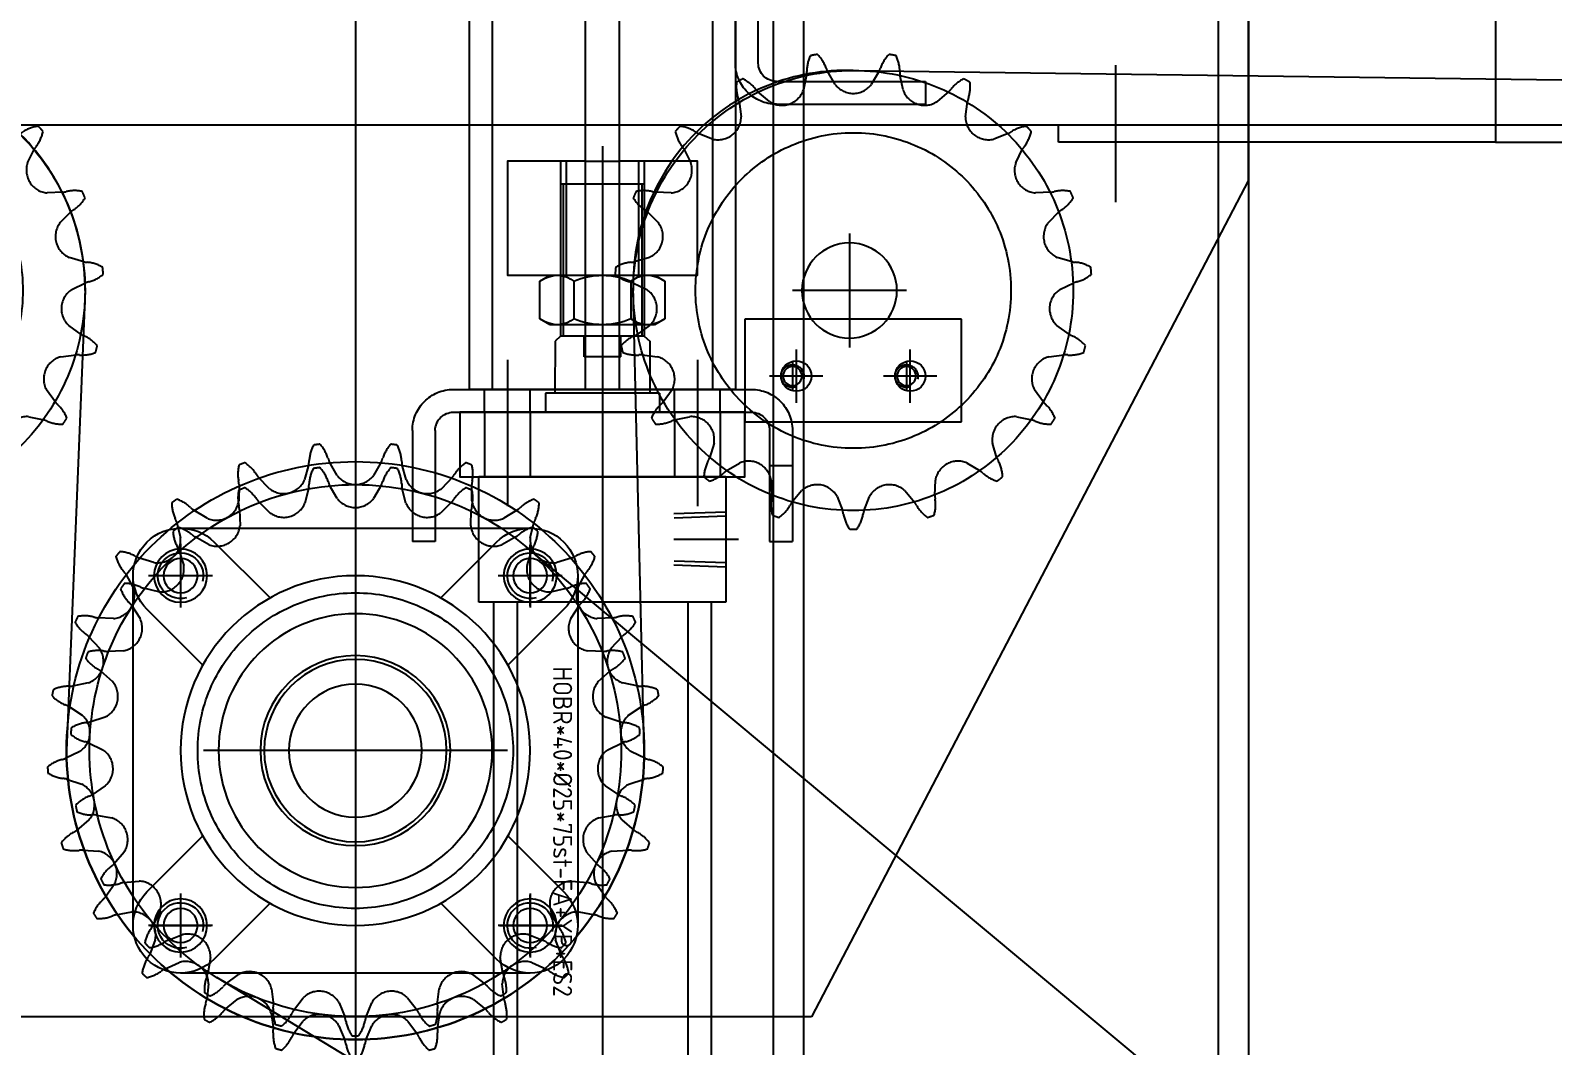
# Model space of a CAD drawing. Extents: x 0 to 210250, y -124674 to 148500.
# Drawn here: x 179941.1 to 180341.6, y -119835.9 to -119568.9 of the extents above; entities that cross this region are included whole.
import ezdxf

# ---------------------------------------------------------------- set-up
doc = ezdxf.new("R2010")
doc.units = 0
doc.header["$LTSCALE"] = 400
doc.header["$PDSIZE"] = 2
doc.linetypes.add('CENTER', pattern=[23, 20, -1, 1, -1])
doc.linetypes.add('HIDDEN', pattern=[9.525, 6.35, -3.175])
doc.layers.get('0').update_dxf_attribs({"linetype": 'CONTINUOUS'})
doc.layers.get('DEFPOINTS').update_dxf_attribs({"linetype": 'CONTINUOUS'})
for name, color, linetype in [('DIM', 2, 'CONTINUOUS'), ('GZ_3', 8, 'HIDDEN'), ('GZ_4', 4, 'CENTER'), ('GZ_BYBLOCK', 150, 'CONTINUOUS'), ('GZ_Qoo02', 2, 'CONTINUOUS'), ('GZ_Qoo08', 8, 'CONTINUOUS'), ('GZ_Qoo09', 234, 'CONTINUOUS')]:
    doc.layers.add(name, color=color, linetype=linetype)
doc.styles.add('isocp', font='isocp.shx', dxfattribs={"bigfont": 'chineset.shx'})
doc.styles.add('ROMANS', font='romans.shx', dxfattribs={"width": 0.8})
doc.styles.get("Standard").update_dxf_attribs({"font": 'ISOCP.SHX', "bigfont": 'CHINESET.SHX'})
doc.dimstyles.new('AM_ISO', dxfattribs={"dimscale": 300, "dimtxt": 3.5, "dimasz": 3.5, "dimexe": 1, "dimexo": 1, "dimgap": 1.5, "dimtad": 1, "dimdsep": 46, "dimtxsty": 'Standard', "dimcen": 0, "dimclrd": 256, "dimclre": 256, "dimclrt": 256, "dimadec": 0, "dimazin": 2, "dimtp": 0.1, "dimtm": 0.1, "dimtfac": 0.71, "dimtmove": 0, "dimatfit": 3, "dimfxl": 0, "dimlwd": -1, "dimlwe": -1, "dimarcsym": 0})

# ---------------------------------------------------------------- blocks, each defined once
blk = doc.blocks.new('*D225')
at = {"layer": 'DEFPOINTS', "color": 0, "transparency": 16777216}
for p in [(180416.64, -117603.34), (170539.6, -120303.34), (172041.33, -120303.34)]:
    blk.add_point(p, dxfattribs=at)
at = {"layer": 'DIM', "linetype": 'ByBlock', "transparency": 16777216}
for p, q in [((180116.64, -117603.34), (170239.6, -117603.34)), ((170539.6, -118503.34), (170539.6, -119403.34)), ((171741.33, -120303.34), (170239.6, -120303.34))]:
    blk.add_line(p, q, dxfattribs=at)
at = {"layer": 'DIM', "transparency": 16777216}
for points in [[(170389.6, -118503.34), (170689.6, -118503.34), (170539.6, -117603.34)], [(170389.6, -119403.34), (170689.6, -119403.34), (170539.6, -120303.34)]]:
    blk.add_solid(points, dxfattribs=at)
at = {"layer": 'DIM', "transparency": 16777216, "insert": (169819.6, -118953.34), "char_height": 900, "attachment_point": 5, "rotation": 90, "style": 'ROMANS'}
blk.add_mtext('2700', dxfattribs=at)
blk = doc.blocks.new('_DotSmall')
at = {"color": 0, "linetype": 'ByBlock', "const_width": 0.5}
blk.add_lwpolyline([(-0.0625, 0, 1), (0.0625, 0, 1)], format="xyb", close=True, dxfattribs=at)
blk = doc.blocks.new('*D234')
at = {"layer": 'DEFPOINTS', "color": 0, "transparency": 16777216}
for p in [(180576.64, -119003.34), (180976.64, -119003.34), (180976.64, -122752.71)]:
    blk.add_point(p, dxfattribs=at)
at = {"layer": 'DIM', "linetype": 'ByBlock', "transparency": 16777216}
for p, q in [((180576.64, -119103.34), (180576.64, -122852.71)), ((180976.64, -119103.34), (180976.64, -122852.71)), ((180276.64, -122752.71), (179179.5, -122752.71)), ((180976.64, -122752.71), (180576.64, -122752.71)), ((180976.64, -122752.71), (181576.64, -122752.71))]:
    blk.add_line(p, q, dxfattribs=at)
at = {"layer": 'DIM', "transparency": 16777216}
blk.add_solid([(180276.64, -122702.71), (180276.64, -122802.71), (180576.64, -122752.71)], dxfattribs=at)
at = {"layer": 'DIM', "transparency": 16777216, "xscale": 300, "yscale": 300, "zscale": 300, "rotation": 180}
blk.add_blockref('_DotSmall', (180976.64, -122752.71), dxfattribs=at)
at = {"layer": 'DIM', "transparency": 16777216, "insert": (179578.07, -122512.71), "char_height": 300, "attachment_point": 5, "style": 'ROMANS'}
blk.add_mtext('400', dxfattribs=at)
blk = doc.blocks.new('RS60T25')
for p, q in [((-12.24, 75.37), (-13.36, 71.26)), ((-4.78, 72.34), (-6.89, 76.05)), ((6.89, 76.05), (4.78, 72.34)), ((13.36, 71.26), (12.24, 75.37)), ((-30.6, 69.96), (-30.66, 65.7)), ((-22.62, 68.88), (-25.58, 71.95)), ((25.58, 71.95), (22.62, 68.88)), ((30.66, 65.7), (30.6, 69.96)), ((-47.04, 60.15), (-46.03, 56.01)), ((-39.04, 61.09), (-42.67, 63.33)), ((42.67, 63.33), (39.04, 61.09)), ((46.03, 56.01), (47.04, 60.15)), ((-53.01, 49.46), (-57.08, 50.72)), ((57.08, 50.72), (53.01, 49.46)), ((-60.52, 46.56), (-58.51, 42.8)), ((58.51, 42.8), (60.52, 46.56)), ((-63.64, 34.72), (-67.9, 34.94)), ((67.9, 34.94), (63.64, 34.72)), ((-70.2, 30.05), (-67.32, 26.9)), ((67.32, 26.9), (70.2, 30.05)), ((-70.28, 17.8), (-74.46, 16.95)), ((74.46, 16.95), (70.28, 17.8)), ((-75.47, 11.65), (-71.9, 9.32)), ((71.9, 9.32), (75.47, 11.65)), ((-72.5, -0.23), (-76.33, -2.1)), ((76.33, -2.1), (72.5, -0.23)), ((-75.99, -7.49), (-71.95, -8.86)), ((71.95, -8.86), (75.99, -7.49)), ((-70.16, -18.25), (-73.41, -21.01)), ((73.41, -21.01), (70.16, -18.25)), ((-71.74, -26.15), (-67.49, -26.47)), ((67.49, -26.47), (71.74, -26.15)), ((-63.42, -35.13), (-65.88, -38.61)), ((65.88, -38.61), (63.42, -35.13)), ((-62.99, -43.17), (-58.79, -42.42)), ((58.79, -42.42), (62.99, -43.17)), ((-52.69, -49.8), (-54.21, -53.78)), ((54.21, -53.78), (52.69, -49.8)), ((-50.27, -57.48), (-46.39, -55.71)), ((46.39, -55.71), (50.27, -57.48)), ((-38.65, -61.34), (-39.13, -65.57)), ((39.13, -65.57), (38.65, -61.34)), ((-34.4, -68.17), (-31.08, -65.5)), ((31.08, -65.5), (34.4, -68.17)), ((-22.18, -69.02), (-21.59, -73.24)), ((-16.36, -74.59), (-13.81, -71.17)), ((13.81, -71.17), (16.36, -74.59)), ((21.59, -73.24), (22.18, -69.02)), ((-4.32, -72.37), (-2.7, -76.31)), ((2.7, -76.31), (4.32, -72.37))]:
    blk.add_line(p, q)
blk.add_circle((0, 0), 41.5)
for centre, radius, start, end in [((-2.36, 75.7), 9.81, 151.6175, 176.3087), ((0, 0), 81.11, 97.2, 97.7883), ((0, 0), 81.11, 96.6117, 97.2), ((-16.54, 73.91), 9.81, 18.0913, 42.7825), ((16.54, 73.91), 9.81, 137.2175, 161.9087), ((0, 0), 81.11, 82.8, 83.3883), ((0, 0), 81.11, 82.2117, 82.8), ((2.36, 75.7), 9.81, 3.6913, 28.3825), ((-27.67, 77.33), 15.55, 352.76, 356.3087), ((7.57, 81.78), 15.55, 198.0913, 201.64), ((-7.57, 81.78), 15.55, 338.36, 341.9087), ((27.67, 77.33), 15.55, 183.6913, 187.24), ((-21.11, 72.74), 9.81, 166.0175, 190.7087), ((0, 0), 81.11, 111.6, 112.1883), ((0, 0), 81.11, 111.0117, 111.6), ((-34.4, 67.47), 9.81, 32.4913, 57.1825), ((-13.01, 81.1), 15.55, 212.4913, 216.04), ((0, 76), 6.02, 217.4, 270), ((0, 76), 6.02, 270, 322.6), ((13.01, 81.1), 15.55, 323.96, 327.5087), ((34.4, 67.47), 9.81, 122.8175, 147.5087), ((0, 0), 81.11, 68.4, 68.9883), ((0, 0), 81.11, 67.8117, 68.4), ((21.11, 72.74), 9.81, 349.2913, 13.9825), ((-46.03, 68.02), 15.55, 7.16, 10.7087), ((-18.9, 73.61), 6.02, 231.8, 284.4), ((-18.9, 73.61), 6.02, 284.4, 337), ((18.9, 73.61), 6.02, 203, 255.6), ((18.9, 73.61), 6.02, 255.6, 308.2), ((46.03, 68.02), 15.55, 169.2913, 172.84), ((0, 0), 81.11, 126, 126.5883), ((-38.53, 65.2), 9.81, 180.4175, 205.1087), ((0, 0), 81.11, 125.4117, 126), ((-50.1, 56.8), 9.81, 46.8913, 71.5825), ((-36.61, 66.6), 6.02, 298.8, 351.4), ((36.61, 66.6), 6.02, 188.6, 241.2), ((50.1, 56.8), 9.81, 108.4175, 133.1087), ((0, 0), 81.11, 54, 54.5883), ((38.53, 65.2), 9.81, 334.8913, 359.5825), ((0, 0), 81.11, 53.4117, 54), ((-61.5, 54.44), 15.55, 21.56, 25.1087), ((-32.77, 75.31), 15.55, 226.8913, 230.44), ((-36.61, 66.6), 6.02, 246.2, 298.8), ((36.61, 66.6), 6.02, 241.2, 293.8), ((32.77, 75.31), 15.55, 309.56, 313.1087), ((61.5, 54.44), 15.55, 154.8913, 158.44), ((0, 0), 81.11, 139.8117, 140.4), ((-62.65, 42.55), 9.81, 61.2913, 85.9825), ((-52.02, 55.4), 6.02, 313.2, 5.8), ((52.02, 55.4), 6.02, 174.2, 226.8), ((62.65, 42.55), 9.81, 94.0175, 118.7087), ((0, 0), 81.11, 39.6, 40.1883), ((0, 0), 81.11, 140.4, 140.9883), ((-53.54, 53.57), 9.81, 194.8175, 219.5087), ((-50.47, 64.8), 15.55, 241.2913, 244.84), ((-52.02, 55.4), 6.02, 260.6, 313.2), ((52.02, 55.4), 6.02, 226.8, 279.4), ((50.47, 64.8), 15.55, 295.16, 298.7087), ((53.54, 53.57), 9.81, 320.4913, 345.1825), ((0, 0), 81.11, 39.0117, 39.6), ((-73.11, 37.43), 15.55, 35.96, 39.5087), ((73.11, 37.43), 15.55, 140.4913, 144.04), ((-64.17, 40.72), 6.02, 327.6, 20.2), ((64.17, 40.72), 6.02, 159.8, 212.4), ((-64.17, 40.72), 6.02, 275, 327.6), ((64.17, 40.72), 6.02, 212.4, 265), ((0, 0), 81.11, 154.8, 155.3883), ((-65.18, 38.57), 9.81, 209.2175, 233.9087), ((0, 0), 81.11, 154.2117, 154.8), ((-71.27, 25.63), 9.81, 75.6913, 100.3825), ((-65, 50.21), 15.55, 255.6913, 259.24), ((65, 50.21), 15.55, 280.76, 284.3087), ((71.27, 25.63), 9.81, 79.6175, 104.3087), ((65.18, 38.57), 9.81, 306.0913, 330.7825), ((0, 0), 81.11, 25.2, 25.7883), ((0, 0), 81.11, 24.6117, 25.2), ((-80.12, 18.07), 15.55, 50.36, 53.9087), ((80.12, 18.07), 15.55, 126.0913, 129.64), ((-72.28, 23.48), 6.02, 342, 34.6), ((72.28, 23.48), 6.02, 145.4, 198), ((-72.28, 23.48), 6.02, 289.4, 342), ((72.28, 23.48), 6.02, 198, 250.6), ((-75.4, 7.11), 9.81, 90.0913, 114.7825), ((-75.44, 32.47), 15.55, 270.0913, 273.64), ((75.44, 32.47), 15.55, 266.36, 269.9087), ((75.4, 7.11), 9.81, 65.2175, 89.9087), ((0, 0), 81.11, 169.2, 169.7883), ((-72.72, 21.15), 9.81, 223.6175, 248.3087), ((0, 0), 81.11, 168.6117, 169.2), ((-82.1, -2.42), 15.55, 64.76, 68.3087), ((82.1, -2.42), 15.55, 111.6913, 115.24), ((72.72, 21.15), 9.81, 291.6913, 316.3825), ((0, 0), 81.11, 10.8, 11.3883), ((0, 0), 81.11, 10.2117, 10.8), ((-75.85, 4.77), 6.02, 356.4, 49), ((75.85, 4.77), 6.02, 131, 183.6), ((-75.85, 4.77), 6.02, 303.8, 356.4), ((75.85, 4.77), 6.02, 183.6, 236.2), ((-74.8, -11.87), 9.81, 104.4913, 129.1825), ((-81.15, 12.69), 15.55, 284.4913, 288.04), ((81.15, 12.69), 15.55, 251.96, 255.5087), ((74.8, -11.87), 9.81, 50.8175, 75.5087), ((0, 0), 81.11, 183.0117, 183.6), ((0, 0), 81.11, 183.6, 184.1883), ((-75.7, 2.4), 9.81, 238.0175, 262.7087), ((-78.92, -22.76), 15.55, 79.16, 82.7087), ((78.92, -22.76), 15.55, 97.2913, 100.84), ((75.7, 2.4), 9.81, 277.2913, 301.9825), ((0, 0), 81.11, 355.8117, 356.4), ((0, 0), 81.11, 356.4, 356.9883), ((-74.65, -14.24), 6.02, 10.8, 63.4), ((74.65, -14.24), 6.02, 116.6, 169.2), ((-74.65, -14.24), 6.02, 318.2, 10.8), ((74.65, -14.24), 6.02, 169.2, 221.8), ((-69.5, -30.1), 9.81, 118.8913, 143.5825), ((-81.75, -7.89), 15.55, 298.8913, 302.44), ((81.75, -7.89), 15.55, 237.56, 241.1087), ((69.5, -30.1), 9.81, 36.4175, 61.1087), ((0, 0), 81.11, 197.4117, 198), ((0, 0), 81.11, 198, 198.5883), ((-73.92, -16.5), 9.81, 252.4175, 277.1087), ((-70.78, -41.67), 15.55, 93.56, 97.1087), ((-68.76, -32.36), 6.02, 25.2, 77.8), ((68.76, -32.36), 6.02, 102.2, 154.8), ((70.78, -41.67), 15.55, 82.8913, 86.44), ((73.92, -16.5), 9.81, 262.8913, 287.5825), ((0, 0), 81.11, 341.4117, 342), ((0, 0), 81.11, 342, 342.5883), ((-68.76, -32.36), 6.02, 332.6, 25.2), ((68.76, -32.36), 6.02, 154.8, 207.4), ((-59.83, -46.44), 9.81, 133.2913, 157.9825), ((-77.22, -27.97), 15.55, 313.2913, 316.84), ((77.22, -27.97), 15.55, 223.16, 226.7087), ((59.83, -46.44), 9.81, 22.0175, 46.7087), ((0, 0), 81.11, 211.8117, 212.4), ((0, 0), 81.11, 212.4, 212.9883), ((-67.49, -34.36), 9.81, 266.8175, 291.5087), ((-58.19, -57.96), 15.55, 107.96, 111.5087), ((-58.56, -48.44), 6.02, 39.6, 92.2), ((58.56, -48.44), 6.02, 87.8, 140.4), ((58.19, -57.96), 15.55, 68.4913, 72.04), ((67.49, -34.36), 9.81, 248.4913, 273.1825), ((0, 0), 81.11, 327.0117, 327.6), ((0, 0), 81.11, 327.6, 328.1883), ((-58.56, -48.44), 6.02, 347, 39.6), ((58.56, -48.44), 6.02, 140.4, 193), ((-46.4, -59.86), 9.81, 147.6913, 172.3825), ((-67.84, -46.3), 15.55, 327.6913, 331.24), ((-44.67, -61.48), 6.02, 54, 106.6), ((44.67, -61.48), 6.02, 73.4, 126), ((67.84, -46.3), 15.55, 208.76, 212.3087), ((46.4, -59.86), 9.81, 7.6175, 32.3087), ((0, 0), 81.11, 226.2117, 226.8), ((0, 0), 81.11, 226.8, 227.3883), ((-56.82, -50.07), 9.81, 281.2175, 305.9087), ((-41.95, -70.61), 15.55, 122.36, 125.9087), ((-44.67, -61.48), 6.02, 1.4, 54), ((44.67, -61.48), 6.02, 126, 178.6), ((41.95, -70.61), 15.55, 54.0913, 57.64), ((56.82, -50.07), 9.81, 234.0913, 258.7825), ((0, 0), 81.11, 312.6117, 313.2), ((0, 0), 81.11, 313.2, 313.7883), ((-30.06, -69.52), 9.81, 162.0913, 186.7825), ((-54.2, -61.72), 15.55, 342.0913, 345.64), ((-27.98, -70.66), 6.02, 68.4, 121), ((-27.98, -70.66), 6.02, 15.8, 68.4), ((27.98, -70.66), 6.02, 111.6, 164.2), ((27.98, -70.66), 6.02, 59, 111.6), ((54.2, -61.72), 15.55, 194.36, 197.9087), ((30.06, -69.52), 9.81, 353.2175, 17.9087), ((0, 0), 81.11, 240.6117, 241.2), ((0, 0), 81.11, 241.2, 241.7883), ((-42.59, -62.63), 9.81, 295.6175, 320.3087), ((-23.07, -78.83), 15.55, 136.76, 140.3087), ((-9.53, -75.4), 6.02, 82.8, 135.4), ((-9.53, -75.4), 6.02, 30.2, 82.8), ((9.52, -75.4), 6.02, 97.2, 149.8), ((9.52, -75.4), 6.02, 44.6, 97.2), ((23.07, -78.83), 15.55, 39.6913, 43.24), ((42.59, -62.63), 9.81, 219.6913, 244.3825), ((0, 0), 81.11, 298.2117, 298.8), ((0, 0), 81.11, 298.8, 299.3883), ((-11.83, -74.81), 9.81, 176.4913, 201.1825), ((-37.14, -73.25), 15.55, 356.4913, 0.04), ((-25.68, -71.25), 9.81, 310.0175, 334.7087), ((-2.74, -82.09), 15.55, 151.16, 154.7087), ((2.74, -82.09), 15.55, 25.2913, 28.84), ((25.68, -71.25), 9.81, 205.2913, 229.9825), ((11.83, -74.81), 9.81, 338.8175, 3.5087), ((37.14, -73.25), 15.55, 179.96, 183.5087), ((0, 0), 81.11, 255.0117, 255.6), ((0, 0), 81.11, 255.6, 256.1883), ((-17.76, -80.19), 15.55, 10.8913, 14.44), ((7.15, -75.4), 9.81, 190.8913, 215.5825), ((-7.15, -75.4), 9.81, 324.4175, 349.1087), ((17.76, -80.19), 15.55, 165.56, 169.1087), ((0, 0), 81.11, 283.8117, 284.4), ((0, 0), 81.11, 284.4, 284.9883), ((0, 0), 81.11, 269.4117, 270), ((0, 0), 81.11, 270, 270.5883)]:
    blk.add_arc(centre, radius, start, end)
at = {"layer": 'GZ_4'}
blk.add_circle((0, 0), 76, dxfattribs=at)
blk = doc.blocks.new('RS60T19')
for p, q in [((-12.28, 56.74), (-13.1, 52.75)), ((-4.74, 54.15), (-6.81, 57.65)), ((6.81, 57.65), (4.74, 54.15)), ((13.1, 52.75), (12.28, 56.74)), ((-22.06, 49.68), (-25.16, 52.32)), ((25.16, 52.32), (22.06, 49.68)), ((-30.04, 49.68), (-29.52, 45.64)), ((29.52, 45.64), (30.04, 49.68)), ((-37, 39.82), (-40.79, 41.31)), ((40.79, 41.31), (37, 39.82)), ((-44.54, 37.24), (-42.74, 33.58)), ((42.74, 33.58), (44.54, 37.24)), ((-47.92, 25.65), (-51.99, 25.83)), ((51.99, 25.83), (47.92, 25.65)), ((-54.22, 20.76), (-51.33, 17.88)), ((51.33, 17.88), (54.22, 20.76)), ((-53.65, 8.7), (-57.56, 7.55)), ((57.56, 7.55), (53.65, 8.7)), ((-58.02, 2.03), (-54.35, 0.25)), ((54.35, 0.25), (58.02, 2.03)), ((-53.57, -9.19), (-56.89, -11.55)), ((56.89, -11.55), (53.57, -9.19)), ((-55.53, -16.92), (-51.49, -17.41)), ((51.49, -17.41), (55.53, -16.92)), ((-47.69, -26.09), (-50.06, -29.4)), ((50.06, -29.4), (47.69, -26.09)), ((-47.03, -34.04), (-43.05, -33.19)), ((43.05, -33.19), (47.03, -34.04)), ((-36.63, -40.16), (-37.8, -44.06)), ((37.8, -44.06), (36.63, -40.16)), ((-33.43, -47.46), (-29.94, -45.37)), ((29.94, -45.37), (33.43, -47.46)), ((-21.61, -49.88), (-21.45, -53.95)), ((21.45, -53.95), (21.61, -49.88)), ((-16.21, -55.75), (-13.58, -52.63)), ((-4.24, -54.19), (-2.77, -57.99)), ((2.77, -57.99), (4.24, -54.19)), ((13.58, -52.63), (16.21, -55.75))]:
    blk.add_line(p, q)
blk.add_circle((0, 0), 41.5)
for centre, radius, start, end in [((-2.34, 57.48), 9.9, 154.2463, 179.1204), ((0, 0), 62.8, 99.4737, 100.3263), ((0, 0), 62.8, 98.621, 99.4737), ((-16.45, 55.13), 9.9, 19.827, 44.7011), ((16.45, 55.13), 9.9, 135.2989, 160.173), ((0, 0), 62.8, 80.5263, 81.379), ((0, 0), 62.8, 79.6737, 80.5263), ((2.34, 57.48), 9.9, 0.8796, 25.7537), ((-27.79, 57.87), 15.55, 355.8421, 359.1204), ((7.49, 63.76), 15.55, 199.827, 203.1053), ((-7.49, 63.76), 15.55, 336.8947, 340.173), ((27.79, 57.87), 15.55, 180.8796, 184.1579), ((-20.88, 53.6), 9.9, 173.1936, 198.0678), ((0, 0), 62.8, 118.4211, 119.2737), ((0, 0), 62.8, 117.5684, 118.4211), ((-33.45, 46.8), 9.9, 38.7743, 63.6485), ((-13.62, 62.73), 15.55, 218.7743, 222.0526), ((-18.79, 54.73), 6.02, 288.9474, 340.7895), ((0, 57.87), 6.02, 218.1579, 270), ((0, 57.87), 6.02, 270, 321.8421), ((18.79, 54.73), 6.02, 199.2105, 251.0526), ((13.62, 62.73), 15.55, 317.9474, 321.2257), ((33.45, 46.8), 9.9, 116.3515, 141.2257), ((0, 0), 62.8, 61.5789, 62.4316), ((0, 0), 62.8, 60.7263, 61.5789), ((20.88, 53.6), 9.9, 341.9322, 6.8064), ((-45.07, 45.71), 15.55, 14.7895, 18.0678), ((-18.79, 54.73), 6.02, 237.1053, 288.9474), ((18.79, 54.73), 6.02, 251.0526, 302.8947), ((45.07, 45.71), 15.55, 161.9322, 165.2105), ((-35.54, 45.67), 6.02, 307.8947, 359.7368), ((35.54, 45.67), 6.02, 180.2632, 232.1053), ((0, 0), 62.8, 137.3684, 138.2211), ((-37.15, 43.92), 9.9, 192.141, 217.0151), ((0, 0), 62.8, 136.5158, 137.3684), ((-46.84, 33.4), 9.9, 57.7217, 82.5958), ((-33.25, 54.91), 15.55, 237.7217, 241), ((-35.54, 45.67), 6.02, 256.0526, 307.8947), ((35.54, 45.67), 6.02, 232.1053, 283.9474), ((33.25, 54.91), 15.55, 299, 302.2783), ((46.84, 33.4), 9.9, 97.4042, 122.2783), ((37.15, 43.92), 9.9, 322.9849, 347.859), ((0, 0), 62.8, 42.6316, 43.4842), ((0, 0), 62.8, 41.7789, 42.6316), ((-57.47, 28.6), 15.55, 33.7368, 37.0151), ((57.47, 28.6), 15.55, 142.9849, 146.2632), ((-48.45, 31.65), 6.02, 326.8421, 18.6842), ((48.45, 31.65), 6.02, 161.3158, 213.1579), ((-48.45, 31.65), 6.02, 275, 326.8421), ((48.45, 31.65), 6.02, 213.1579, 265), ((0, 0), 62.8, 156.3158, 157.1684), ((-49.4, 29.48), 9.9, 211.0884, 235.9625), ((0, 0), 62.8, 155.4631, 156.3158), ((-55.14, 16.38), 9.9, 76.6691, 101.5432), ((-49.28, 41.14), 15.55, 256.6691, 259.9474), ((49.28, 41.14), 15.55, 280.0526, 283.3309), ((55.14, 16.38), 9.9, 78.4568, 103.3309), ((49.4, 29.48), 9.9, 304.0375, 328.9116), ((0, 0), 62.8, 23.6842, 24.5369), ((0, 0), 62.8, 22.8316, 23.6842), ((-63.64, 8.39), 15.55, 52.6842, 55.9625), ((63.64, 8.39), 15.55, 124.0375, 127.3158), ((-56.1, 14.21), 6.02, 345.7895, 37.6316), ((56.1, 14.21), 6.02, 142.3684, 194.2105), ((-56.1, 14.21), 6.02, 293.9474, 345.7895), ((56.1, 14.21), 6.02, 194.2105, 246.0526), ((0, 0), 62.8, 175.2632, 176.1158), ((-56.29, 11.84), 9.9, 230.0357, 254.9099), ((0, 0), 62.8, 174.4105, 175.2632), ((-57.48, -2.41), 9.9, 95.6164, 120.4906), ((-59.97, 22.91), 15.55, 275.6164, 278.8947), ((59.97, 22.91), 15.55, 261.1053, 264.3836), ((57.48, -2.41), 9.9, 59.5094, 84.3836), ((56.29, 11.84), 9.9, 285.0901, 309.9643), ((0, 0), 62.8, 4.7368, 5.5895), ((0, 0), 62.8, 3.8842, 4.7368), ((-62.92, -12.73), 15.55, 71.6316, 74.9099), ((-57.67, -4.78), 6.02, 4.7368, 56.5789), ((57.67, -4.78), 6.02, 123.4211, 175.2632), ((62.92, -12.73), 15.55, 105.0901, 108.3684), ((-57.67, -4.78), 6.02, 312.8947, 4.7368), ((57.67, -4.78), 6.02, 175.2632, 227.1053), ((-53.58, -20.94), 9.9, 114.5638, 139.4379), ((-64.16, 2.2), 15.55, 294.5638, 297.8421), ((64.16, 2.2), 15.55, 242.1579, 245.4362), ((53.58, -20.94), 9.9, 40.5621, 65.4362), ((0, 0), 62.8, 193.3579, 194.2105), ((0, 0), 62.8, 194.2105, 195.0632), ((0, 0), 62.8, 344.9368, 345.7895), ((0, 0), 62.8, 345.7895, 346.6421), ((-57.09, -7.08), 9.9, 248.9831, 273.8572), ((-55.38, -32.47), 15.55, 90.5789, 93.8572), ((-53, -23.25), 6.02, 23.6842, 75.5263), ((53, -23.25), 6.02, 104.4737, 156.3158), ((55.38, -32.47), 15.55, 86.1428, 89.4211), ((57.09, -7.08), 9.9, 266.1428, 291.0169), ((-53, -23.25), 6.02, 331.8421, 23.6842), ((53, -23.25), 6.02, 156.3158, 208.1579), ((-43.88, -37.2), 9.9, 133.5112, 158.3853), ((-61.4, -18.75), 15.55, 313.5112, 316.7895), ((61.4, -18.75), 15.55, 223.2105, 226.4888), ((43.88, -37.2), 9.9, 21.6147, 46.4888), ((0, 0), 62.8, 212.3052, 213.1579), ((0, 0), 62.8, 213.1579, 214.0105), ((-51.7, -25.24), 9.9, 267.9305, 292.8046), ((-41.83, -48.69), 15.55, 109.5263, 112.8046), ((-42.58, -39.19), 6.02, 42.6316, 94.4737), ((-42.58, -39.19), 6.02, 350.7895, 42.6316), ((42.58, -39.19), 6.02, 137.3684, 189.2105), ((42.58, -39.19), 6.02, 85.5263, 137.3684), ((41.83, -48.69), 15.55, 67.1954, 70.4737), ((51.7, -25.24), 9.9, 247.1954, 272.0695), ((0, 0), 62.8, 325.9895, 326.8421), ((0, 0), 62.8, 326.8421, 327.6948), ((-29.42, -49.44), 9.9, 152.4585, 177.3327), ((-51.98, -37.67), 15.55, 332.4585, 335.7368), ((-40.7, -40.65), 9.9, 286.8778, 311.752), ((-23.76, -59.64), 15.55, 128.4737, 131.752), ((-27.54, -50.89), 6.02, 61.5789, 113.4211), ((-27.54, -50.89), 6.02, 9.7368, 61.5789), ((27.54, -50.89), 6.02, 118.4211, 170.2632), ((27.54, -50.89), 6.02, 66.5789, 118.4211), ((23.76, -59.64), 15.55, 48.248, 51.5263), ((40.7, -40.65), 9.9, 228.248, 253.1222), ((51.98, -37.67), 15.55, 204.2632, 207.5415), ((29.42, -49.44), 9.9, 2.6673, 27.5415), ((0, 0), 62.8, 231.2526, 232.1053), ((0, 0), 62.8, 232.1053, 232.9579), ((-9.53, -57.08), 6.02, 80.5263, 132.3684), ((-9.53, -57.08), 6.02, 28.6842, 80.5263), ((9.52, -57.08), 6.02, 99.4737, 151.3158), ((9.52, -57.08), 6.02, 47.6316, 99.4737), ((0, 0), 62.8, 307.0421, 307.8947), ((0, 0), 62.8, 307.8947, 308.7474), ((-11.77, -56.31), 9.9, 171.4059, 196.2801), ((-36.93, -52.51), 15.55, 351.4059, 354.6842), ((-3.1, -64.12), 15.55, 147.4211, 150.6993), ((3.1, -64.12), 15.55, 29.3007, 32.5789), ((11.77, -56.31), 9.9, 343.7199, 8.5941), ((36.93, -52.51), 15.55, 185.3158, 188.5941), ((0, 0), 62.8, 250.2, 251.0526), ((0, 0), 62.8, 251.0526, 251.9053), ((-25.3, -51.67), 9.9, 305.8252, 330.6993), ((-17.88, -61.65), 15.55, 10.3533, 13.6316), ((7.15, -57.08), 9.9, 190.3533, 215.2274), ((-7.15, -57.08), 9.9, 324.7726, 349.6467), ((17.88, -61.65), 15.55, 166.3684, 169.6467), ((25.3, -51.67), 9.9, 209.3007, 234.1748), ((0, 0), 62.8, 288.0947, 288.9474), ((0, 0), 62.8, 288.9474, 289.8), ((0, 0), 62.8, 269.1473, 270), ((0, 0), 62.8, 270, 270.8527)]:
    blk.add_arc(centre, radius, start, end)
at = {"layer": 'GZ_4'}
blk.add_circle((0, 0), 57.87, dxfattribs=at)
blk = doc.blocks.new('A$C06CE2DE4')
for p, q in [((0, 27), (0, 0)), ((57, 27), (0, 27)), ((57, 0), (57, 27)), ((0, 0), (57, 0))]:
    blk.add_line(p, q)
for centre in [(13.5, 12), (43.5, 12)]:
    blk.add_circle(centre, 4)
at = {"layer": 'GZ_4'}
for p, q in [((13.5, 19), (13.5, 5)), ((43.5, 5), (43.5, 19)), ((20.5, 12), (6.5, 12)), ((50.5, 12), (36.5, 12))]:
    blk.add_line(p, q, dxfattribs=at)
blk = doc.blocks.new('RS60T23')
for p, q in [((-12.25, 69.19), (-13.29, 65.11)), ((-4.77, 66.28), (-6.87, 69.93)), ((6.87, 69.93), (4.77, 66.28)), ((13.29, 65.11), (12.25, 69.19)), ((-22.48, 62.53), (-25.48, 65.48)), ((25.48, 65.48), (22.48, 62.53)), ((-30.47, 63.32), (-30.36, 59.11)), ((30.36, 59.11), (30.47, 63.32)), ((-38.51, 54.15), (-42.2, 56.18)), ((42.2, 56.18), (38.51, 54.15)), ((-46.42, 52.75), (-45.18, 48.72)), ((45.18, 48.72), (46.42, 52.75)), ((-51.69, 41.75), (-55.79, 42.71)), ((55.79, 42.71), (51.69, 41.75)), ((-58.93, 38.27), (-56.65, 34.73)), ((56.65, 34.73), (58.93, 38.27)), ((-61.04, 26.25), (-65.25, 26.08)), ((65.25, 26.08), (61.04, 26.25)), ((-67.07, 20.95), (-63.92, 18.16)), ((63.92, 18.16), (67.07, 20.95)), ((-65.86, 8.81), (-69.86, 7.5)), ((69.86, 7.5), (65.86, 8.81)), ((-70.23, 2.08), (-66.45, 0.24)), ((66.45, 0.24), (70.23, 2.08)), ((-65.8, -9.28), (-69.3, -11.62)), ((69.3, -11.62), (65.8, -9.28)), ((-68.19, -16.95), (-64.05, -17.7)), ((64.05, -17.7), (68.19, -16.95)), ((-60.85, -26.69), (-63.59, -29.89)), ((63.59, -29.89), (60.85, -26.69)), ((-61.09, -34.72), (-56.9, -34.32)), ((56.9, -34.32), (61.09, -34.72)), ((-51.39, -42.12), (-53.17, -45.94)), ((53.17, -45.94), (51.39, -42.12)), ((-49.46, -49.91), (-45.53, -48.4)), ((45.53, -48.4), (49.46, -49.91)), ((-38.12, -54.42), (-38.8, -58.58)), ((38.8, -58.58), (38.12, -54.42)), ((-34.16, -61.4), (-30.78, -58.89)), ((30.78, -58.89), (34.16, -61.4)), ((-22.03, -62.69), (-21.56, -66.88)), ((21.56, -66.88), (22.03, -62.69)), ((-16.32, -68.34), (-13.75, -65.01)), ((-4.3, -66.31), (-2.72, -70.21)), ((2.72, -70.21), (4.3, -66.31)), ((13.75, -65.01), (16.32, -68.34))]:
    blk.add_line(p, q)
blk.add_circle((0, 0), 41.5)
for centre, radius, start, end in [((-2.35, 69.63), 9.84, 152.3433, 177.0828), ((0, 0), 75.01, 97.8261, 98.4839), ((0, 0), 75.01, 97.1682, 97.8261), ((-16.52, 67.68), 9.84, 18.5694, 43.3089), ((16.52, 67.68), 9.84, 136.6911, 161.4306), ((0, 0), 75.01, 82.1739, 82.8318), ((0, 0), 75.01, 81.5161, 82.1739), ((2.35, 69.63), 9.84, 2.9172, 27.6567), ((-21.05, 66.41), 9.84, 167.9954, 192.7349), ((0, 0), 75.01, 113.4783, 114.1361), ((0, 0), 75.01, 112.8204, 113.4783), ((-34.17, 60.71), 9.84, 34.2216, 58.9611), ((-27.71, 70.92), 15.55, 353.6087, 357.0828), ((7.55, 75.77), 15.55, 198.5694, 202.0435), ((-7.55, 75.77), 15.55, 337.9565, 341.4306), ((27.71, 70.92), 15.55, 182.9172, 186.3913), ((34.17, 60.71), 9.84, 121.0389, 145.7784), ((0, 0), 75.01, 66.5217, 67.1796), ((0, 0), 75.01, 65.8639, 66.5217), ((21.05, 66.41), 9.84, 347.2651, 12.0046), ((-45.82, 60.81), 15.55, 9.2609, 12.7349), ((-13.17, 74.99), 15.55, 214.2216, 217.6957), ((-18.87, 67.36), 6.02, 285.6522, 338.0435), ((0, 69.95), 6.02, 217.6087, 270), ((0, 69.95), 6.02, 270, 322.3913), ((18.87, 67.36), 6.02, 201.9565, 254.3478), ((13.17, 74.99), 15.55, 322.3043, 325.7784), ((45.82, 60.81), 15.55, 167.2651, 170.7391), ((-18.87, 67.36), 6.02, 233.2609, 285.6522), ((18.87, 67.36), 6.02, 254.3478, 306.7391), ((0, 0), 75.01, 129.1304, 129.7883), ((-38.19, 58.27), 9.84, 183.6476, 208.3871), ((0, 0), 75.01, 128.4726, 129.1304), ((-49.28, 49.24), 9.84, 49.8738, 74.6133), ((-32.92, 68.66), 15.55, 229.8738, 233.3478), ((-36.35, 59.77), 6.02, 301.3043, 353.6957), ((36.35, 59.77), 6.02, 186.3043, 238.6957), ((32.92, 68.66), 15.55, 306.6522, 310.1262), ((49.28, 49.24), 9.84, 105.3867, 130.1262), ((0, 0), 75.01, 50.8696, 51.5274), ((38.19, 58.27), 9.84, 331.6129, 356.3524), ((0, 0), 75.01, 50.2117, 50.8696), ((-60.52, 46.2), 15.55, 24.913, 28.3871), ((-36.35, 59.77), 6.02, 248.913, 301.3043), ((36.35, 59.77), 6.02, 238.6957, 291.087), ((60.52, 46.2), 15.55, 151.6129, 155.087), ((-51.12, 47.75), 6.02, 316.9565, 9.3478), ((51.12, 47.75), 6.02, 170.6522, 223.0435), ((0, 0), 75.01, 144.7826, 145.4405), ((-52.49, 45.8), 9.84, 199.2998, 224.0393), ((0, 0), 75.01, 144.1248, 144.7826), ((-60.74, 34.12), 9.84, 65.5259, 90.2654), ((-50.22, 57.23), 15.55, 245.5259, 249), ((-51.12, 47.75), 6.02, 264.5652, 316.9565), ((51.12, 47.75), 6.02, 223.0435, 275.4348), ((50.22, 57.23), 15.55, 291, 294.4741), ((60.74, 34.12), 9.84, 89.7346, 114.4741), ((52.49, 45.8), 9.84, 315.9607, 340.7002), ((0, 0), 75.01, 35.2174, 35.8752), ((0, 0), 75.01, 34.5595, 35.2174), ((-70.74, 28.16), 15.55, 40.5652, 44.0393), ((70.74, 28.16), 15.55, 135.9607, 139.4348), ((-62.11, 32.18), 6.02, 332.6087, 25), ((62.11, 32.18), 6.02, 155, 207.3913), ((-62.11, 32.18), 6.02, 280.2174, 332.6087), ((62.11, 32.18), 6.02, 207.3913, 259.7826), ((0, 0), 75.01, 160.4348, 161.0926), ((-62.9, 29.94), 9.84, 214.952, 239.6915), ((0, 0), 75.01, 159.7769, 160.4348), ((-67.69, 16.47), 9.84, 81.1781, 105.9176), ((-63.8, 41.56), 15.55, 261.1781, 264.6522), ((63.8, 41.56), 15.55, 275.3478, 278.8219), ((67.69, 16.47), 9.84, 74.0824, 98.8219), ((62.9, 29.94), 9.84, 300.3085, 325.048), ((0, 0), 75.01, 19.5652, 20.2231), ((0, 0), 75.01, 18.9074, 19.5652), ((-75.72, 8.02), 15.55, 56.2174, 59.6915), ((75.72, 8.02), 15.55, 120.3085, 123.7826), ((-68.49, 14.23), 6.02, 348.2609, 40.6522), ((68.49, 14.23), 6.02, 139.3478, 191.7391), ((-68.49, 14.23), 6.02, 295.8696, 348.2609), ((68.49, 14.23), 6.02, 191.7391, 244.1304), ((0, 0), 75.01, 176.087, 176.7448), ((-68.65, 11.86), 9.84, 230.6041, 255.3436), ((0, 0), 75.01, 175.4291, 176.087), ((-69.63, -2.4), 9.84, 96.8303, 121.5698), ((-72.65, 22.81), 15.55, 276.8303, 280.3043), ((72.65, 22.81), 15.55, 259.6957, 263.1697), ((69.63, -2.4), 9.84, 58.4302, 83.1697), ((68.65, 11.86), 9.84, 284.6564, 309.3959), ((0, 0), 75.01, 3.913, 4.5709), ((0, 0), 75.01, 3.2552, 3.913), ((-75.07, -12.7), 15.55, 71.8696, 75.3436), ((-69.79, -4.77), 6.02, 3.913, 56.3043), ((69.79, -4.77), 6.02, 123.6957, 176.087), ((75.07, -12.7), 15.55, 104.6564, 108.1304), ((-69.79, -4.77), 6.02, 311.5217, 3.913), ((69.79, -4.77), 6.02, 176.087, 228.4783), ((-66.4, -21.1), 9.84, 112.4824, 137.2219), ((-76.1, 2.36), 15.55, 292.4824, 295.9565), ((76.1, 2.36), 15.55, 244.0435, 247.5176), ((66.4, -21.1), 9.84, 42.7781, 67.5176), ((0, 0), 75.01, 191.0813, 191.7391), ((0, 0), 75.01, 191.7391, 192.397), ((0, 0), 75.01, 347.603, 348.2609), ((0, 0), 75.01, 348.2609, 348.9187), ((-69.3, -7.1), 9.84, 246.2563, 270.9958), ((-68.86, -32.48), 15.55, 87.5217, 90.9958), ((-65.91, -23.43), 6.02, 19.5652, 71.9565), ((65.91, -23.43), 6.02, 108.0435, 160.4348), ((68.86, -32.48), 15.55, 89.0042, 92.4783), ((69.3, -7.1), 9.84, 269.0042, 293.7437), ((-65.91, -23.43), 6.02, 327.1739, 19.5652), ((65.91, -23.43), 6.02, 160.4348, 212.8261), ((-58.24, -38.23), 9.84, 128.1346, 152.8741), ((-73.92, -18.26), 15.55, 308.1346, 311.6087), ((73.92, -18.26), 15.55, 228.3913, 231.8654), ((58.24, -38.23), 9.84, 27.1259, 51.8654), ((0, 0), 75.01, 206.7334, 207.3913), ((0, 0), 75.01, 207.3913, 208.0492), ((-64.82, -25.53), 9.84, 261.9085, 286.648), ((-57.55, -49.86), 15.55, 103.1739, 106.648), ((-57.15, -40.34), 6.02, 35.2174, 87.6087), ((57.15, -40.34), 6.02, 92.3913, 144.7826), ((57.55, -49.86), 15.55, 73.352, 76.8261), ((64.82, -25.53), 9.84, 253.352, 278.0915), ((0, 0), 75.01, 331.9508, 332.6087), ((0, 0), 75.01, 332.6087, 333.2666), ((-57.15, -40.34), 6.02, 342.8261, 35.2174), ((57.15, -40.34), 6.02, 144.7826, 197.1739), ((-45.77, -52.53), 9.84, 143.7868, 168.5263), ((-66.25, -37.53), 15.55, 323.7868, 327.2609), ((66.25, -37.53), 15.55, 212.7391, 216.2132), ((45.77, -52.53), 9.84, 11.4737, 36.2132), ((0, 0), 75.01, 222.3856, 223.0435), ((0, 0), 75.01, 223.0435, 223.7013), ((-55.53, -42.08), 9.84, 277.5607, 302.3002), ((-41.96, -63.54), 15.55, 118.8261, 122.3002), ((-44.15, -54.26), 6.02, 50.8696, 103.2609), ((-44.15, -54.26), 6.02, 358.4783, 50.8696), ((44.15, -54.26), 6.02, 129.1304, 181.5217), ((44.15, -54.26), 6.02, 76.7391, 129.1304), ((41.96, -63.54), 15.55, 57.6998, 61.1739), ((55.53, -42.08), 9.84, 237.6998, 262.4393), ((0, 0), 75.01, 316.2987, 316.9565), ((0, 0), 75.01, 316.9565, 317.6144), ((-29.9, -62.93), 9.84, 159.439, 184.1785), ((-53.67, -54.01), 15.55, 339.439, 342.913), ((-27.87, -64.16), 6.02, 66.5217, 118.913), ((-27.87, -64.16), 6.02, 14.1304, 66.5217), ((27.87, -64.16), 6.02, 113.4783, 165.8696), ((27.87, -64.16), 6.02, 61.087, 113.4783), ((53.67, -54.01), 15.55, 197.087, 200.561), ((29.9, -62.93), 9.84, 355.8215, 20.561), ((0, 0), 75.01, 238.0378, 238.6957), ((-42.12, -55.5), 9.84, 293.2128, 317.9523), ((-23.26, -72.5), 15.55, 134.4783, 137.9523), ((-9.53, -69.3), 6.02, 82.1739, 134.5652), ((-9.53, -69.3), 6.02, 29.7826, 82.1739), ((9.52, -69.3), 6.02, 97.8261, 150.2174), ((9.52, -69.3), 6.02, 45.4348, 97.8261), ((23.26, -72.5), 15.55, 42.0477, 45.5217), ((42.12, -55.5), 9.84, 222.0477, 246.7872), ((0, 0), 75.01, 301.3043, 301.9622), ((0, 0), 75.01, 238.6957, 239.3535), ((-11.81, -68.66), 9.84, 175.0911, 199.8306), ((-37.11, -66.49), 15.55, 355.0911, 358.5652), ((11.81, -68.66), 9.84, 340.1694, 4.9089), ((37.11, -66.49), 15.55, 181.4348, 184.9089), ((0, 0), 75.01, 300.6465, 301.3043), ((0, 0), 75.01, 253.69, 254.3478), ((-25.58, -64.8), 9.84, 308.865, 333.6045), ((-2.84, -76.09), 15.55, 150.1304, 153.6045), ((-17.79, -74.03), 15.55, 10.7433, 14.2174), ((7.15, -69.3), 9.84, 190.7433, 215.4828), ((-7.15, -69.3), 9.84, 324.5172, 349.2567), ((17.79, -74.03), 15.55, 165.7826, 169.2567), ((2.84, -76.09), 15.55, 26.3955, 29.8696), ((25.58, -64.8), 9.84, 206.3955, 231.135), ((0, 0), 75.01, 285.6522, 286.31), ((0, 0), 75.01, 254.3478, 255.0057), ((0, 0), 75.01, 269.3421, 270), ((0, 0), 75.01, 270, 270.6579), ((0, 0), 75.01, 284.9943, 285.6522)]:
    blk.add_arc(centre, radius, start, end)
at = {"layer": 'GZ_4'}
blk.add_circle((0, 0), 69.95, dxfattribs=at)
blk = doc.blocks.new('UCF207-F')
for p, q in [((46, 58.5), (-46, 58.5)), ((-46, 37.95), (-46, 54.05)), ((46, 54.05), (46, 37.95)), ((-58.5, 46), (-58.5, -46)), ((-54.05, 46), (-37.95, 46)), ((37.95, 46), (54.05, 46)), ((58.5, -46), (58.5, 46)), ((-46, -54.05), (-46, -37.95)), ((46, -37.95), (46, -54.05)), ((-37.95, -46), (-54.05, -46)), ((54.05, -46), (37.95, -46)), ((-46, -58.5), (46, -58.5))]:
    blk.add_line(p, q)
for points in [[(-22.46, 40.14), (-37.16, 54.84, 1), (-54.84, 37.16), (-40.14, 22.46)], [(40.14, 22.46), (54.84, 37.16, 1), (37.16, 54.84), (22.46, 40.14)], [(-40.14, -22.46), (-54.84, -37.16, 1), (-37.16, -54.84), (-22.46, -40.14)], [(22.46, -40.14), (37.16, -54.84, 1), (54.84, -37.16), (40.14, -22.46)]]:
    blk.add_lwpolyline(points, format="xyb")
for centre, radius in [((-46, 46), 7), ((46, 46), 7), ((0, 0), 46), ((0, 0), 36), ((0, 0), 24), ((0, 0), 17.5), ((-46, -46), 7), ((46, -46), 7)]:
    blk.add_circle(centre, radius)
blk = doc.blocks.new('SCR1-64560521')
blk.add_circle((0, 0), 2.5)
at = {"layer": 'GZ_3'}
blk.add_arc((0, 0), 3, 255, 195, dxfattribs=at)
at = {"layer": 'GZ_4'}
for p, q in [((-3.6, 0), (3.6, 0)), ((0, 3.6), (0, -3.6))]:
    blk.add_line(p, q, dxfattribs=at)
blk = doc.blocks.new('Chiming_Tap')
blk.add_circle((0, 0), 3.75)
at = {"color": 4}
blk.add_arc((0, 0), 5, 255, 195, dxfattribs=at)
at = {"layer": 'GZ_4'}
for p, q in [((0, 7), (0, -7)), ((-7, 0), (7, 0))]:
    blk.add_line(p, q, dxfattribs=at)
blk = doc.blocks.new('A$C07DD5224')
for p, q in [((-15, 220), (-15, 380)), ((-15, 220), (100, 0)), ((100, 0), (340, 0))]:
    blk.add_line(p, q)
for centre, radius in [((90, 191), 12.5), ((220, 70), 25)]:
    blk.add_circle(centre, radius)
at = {"layer": 'GZ_4'}
for p, q in [((220, 398.88), (220, -19.31)), ((90, 206), (90, 176)), ((75, 191), (105, 191)), ((180, 70), (260, 70))]:
    blk.add_line(p, q, dxfattribs=at)
for p in [(75, 168.5), (105, 168.5)]:
    blk.add_blockref('SCR1-64560521', p)
at = {"xscale": 1.2, "yscale": 1.2, "zscale": 1.2}
for p in [(174, 116), (266, 116), (174, 24), (266, 24)]:
    blk.add_blockref('Chiming_Tap', p, dxfattribs=at)
blk = doc.blocks.new('G$CB2E37BE5')
for p, q in [((39.2, 200), (0, 200)), ((0, 194), (0, 200)), ((39.2, 194), (0, 194)), ((44, 70.8), (44, 189.2)), ((50, 70.8), (50, 189.2)), ((39.2, 66), (0, 66)), ((0, 66), (0, 60)), ((39.2, 60), (0, 60)), ((124.2, -15), (45.8, -15)), ((124.2, -21), (45.8, -21)), ((35, -25.8), (35, -55)), ((41, -25.8), (41, -55)), ((129, -25.8), (129, -55)), ((135, -25.8), (135, -55)), ((41, -55), (35, -55)), ((129, -55), (135, -55))]:
    blk.add_line(p, q)
blk.add_lwpolyline([(50, -15), (120, -15), (120, 200), (50, 200)], close=True)
for centre, radius, start, end in [((39.2, 189.2), 10.8, 0, 90), ((39.2, 189.2), 4.8, 0, 90), ((39.2, 70.8), 10.8, 270, 0), ((39.2, 70.8), 4.8, 270, 0), ((45.8, -25.8), 10.8, 90, 180), ((124.2, -25.8), 10.8, 0, 90), ((45.8, -25.8), 4.8, 90, 180), ((124.2, -25.8), 4.8, 0, 90)]:
    blk.add_arc(centre, radius, start, end)
at = {"layer": 'GZ_3'}
for p, q in [((56, 200), (56, -15)), ((114, 200), (114, -15)), ((44, 177.5), (56, 177.5)), ((44, 172.5), (56, 172.5)), ((44, 87.5), (56, 87.5)), ((44, 82.5), (56, 82.5)), ((54, -21), (54, -15)), ((66, -21), (66, -15)), ((104, -21), (104, -15)), ((116, -21), (116, -15)), ((41, -35), (35, -35))]:
    blk.add_line(p, q, dxfattribs=at)
at = {"layer": 'GZ_4'}
for p, q in [((61.03, 175), (36.2, 175)), ((61.03, 85), (36.2, 85)), ((60, -7.2), (60, -28.8)), ((110, -7.2), (110, -28.8))]:
    blk.add_line(p, q, dxfattribs=at)
blk = doc.blocks.new('G$C4895209F')
for p, q in [((1746, 547.34), (1746, 397.34)), ((1746, 397.34), (1681, 397.34)), ((1746, 397.34), (2096, 397.34))]:
    blk.add_line(p, q)
at = {"layer": 'GZ_3'}
for p, q in [((1946, 401.84), (-44, 401.84)), ((1631, 397.34), (1631, 401.84)), ((1681, 397.34), (1631, 397.34))]:
    blk.add_line(p, q, dxfattribs=at)
at = {"layer": 'GZ_4'}
blk.add_line((1646, 414.02), (1646, 385.46), dxfattribs=at)
at = {"xscale": -1}
blk.add_blockref('A$C07DD5224', (1666, 167.34), dxfattribs=at)
at = {"layer": 'GZ_3', "xscale": -1}
blk.add_blockref('G$CB2E37BE5', (1596, 347.34), dxfattribs=at)
blk = doc.blocks.new('G$C0CE2F089')
at = {"layer": 'GZ_4'}
for p, q in [((1646, 417.59), (1646, 381.59)), ((1695.44, 120.45), (1490.95, 290.94)), ((1637.4, 39.64), (1409.57, 177.63))]:
    blk.add_line(p, q, dxfattribs=at)
at = {"layer": 'GZ_4', "elevation": 0}
blk.add_lwpolyline([(-182, 563.74, 0.990898), (-182, 410.35), (1317, 416.21, -0.416241), (1374.87, 358.34), (1370, 237.34, 1), (1522, 237.34), (1519.13, 358.34, -0.433054), (1577, 416.21), (2026, 410.35, 0.999278), (2026, 562.46), (1984, 563.73), (-182, 563.74)], format="xyb", dxfattribs=at)
for name, p in [('G$C4895209F', (0, 0)), ('A$C06CE2DE4', (1548.5, 323.84))]:
    blk.add_blockref(name, p)
at = {"layer": 'GZ_3'}
for name, p in [('RS60T19', (1317, 358.34)), ('RS60T19', (1577, 358.34)), ('RS60T25', (1446, 237.34)), ('RS60T23', (1446, 237.34))]:
    blk.add_blockref(name, p, dxfattribs=at)
at = {"layer": 'GZ_BYBLOCK', "xscale": -1}
blk.add_blockref('UCF207-F', (1446, 237.34), dxfattribs=at)
blk = doc.blocks.new('G$C382C8202')
for p, q in [((1575, 42.14), (1575, 2355.14)), ((1583, 42.14), (1583, 2355.14)), ((1692, 2355.14), (1692, 42.14)), ((1700, 2355.14), (1700, 42.14))]:
    blk.add_line(p, q)
blk = doc.blocks.new('G$CC7C06DFA')
for p, q in [((1.59, 32.91), (0.01, 30.18)), ((11.43, 32.91), (1.59, 32.91)), ((13.01, 30.18), (11.43, 32.91)), ((0.01, 30.18), (0.01, 2.73)), ((13.01, 2.73), (13.01, 30.18)), ((1.59, 23.96), (11.43, 23.96)), ((1.59, 8.95), (11.43, 8.95)), ((0.01, 2.73), (1.59, 0)), ((1.59, 0), (11.43, 0)), ((11.43, 0), (13.01, 2.73))]:
    blk.add_line(p, q)
for centre, radius, start, end in [((6.84, 28.34), 6.84, 152.0827, 219.7978), ((6.17, 28.34), 6.84, 320.2022, 27.9173), ((18.64, 16.46), 18.64, 156.2523, 203.7477), ((-5.63, 16.46), 18.64, 336.2523, 23.7477), ((6.84, 4.57), 6.84, 140.2022, 207.9173), ((6.17, 4.57), 6.84, 332.0827, 39.7978)]:
    blk.add_arc(centre, radius, start, end)
blk = doc.blocks.new('G$C7107BB08')
for p, q in [((93.5, 73.32), (93.5, 56.32)), ((249, 73.32), (249, 56.32)), ((60, 68.5), (77, 68.5)), ((77, 70), (110, 70)), ((77, 70), (77, 5)), ((77, 70), (77, 5)), ((86.28, 70), (86.76, 56.33)), ((87.36, 70), (87.84, 56.37)), ((99.64, 70), (99.16, 56.37)), ((100.72, 70), (100.24, 56.33)), ((110, 70), (110, 5)), ((235, 5), (235, 70)), ((235, 70), (263, 70)), ((241.78, 70), (242.26, 56.33)), ((242.86, 70), (243.34, 56.37)), ((255.14, 70), (254.66, 56.37)), ((256.22, 70), (255.74, 56.33)), ((263, 70), (263, 5)), ((110, 66.13), (235, 66.13)), ((267.9, 66.13), (263, 66.13)), ((267.9, 66.13), (267.9, 59.94)), ((52.26, 62.5), (84.74, 62.5)), ((60, 56.5), (77, 56.5)), ((110, 59.94), (235, 59.94)), ((267.9, 59.94), (263, 59.94)), ((55, 52.5), (60, 52.5)), ((55, 52.5), (55, 22.5)), ((0, 48.5), (0, 26.5)), ((0, 48.5), (40, 48.5)), ((40, 48.5), (41.34, 50)), ((40, 48.5), (40, 26.5)), ((41.34, 50), (55, 50)), ((0, 47.87), (40, 47.87)), ((45.42, 42.32), (40, 42.32)), ((45.42, 42.32), (45.42, 32.68)), ((0, 37.5), (263, 37.5)), ((45.42, 32.68), (40, 32.68)), ((0, 27.13), (40, 27.13)), ((0, 26.5), (40, 26.5)), ((40, 26.5), (41.34, 25.06)), ((41.34, 25.06), (55, 25)), ((55, 22.5), (60, 22.5)), ((60, 18.5), (77, 18.5)), ((52.26, 12.5), (84.74, 12.5)), ((110, 15.06), (235, 15.06)), ((267.9, 15.06), (263, 15.06)), ((267.9, 15.06), (267.9, 8.87)), ((110, 8.87), (235, 8.87)), ((267.9, 8.87), (263, 8.87)), ((60, 6.5), (77, 6.5)), ((110, 5), (77, 5)), ((263, 5), (235, 5))]:
    blk.add_line(p, q)
blk.add_lwpolyline([(60, 0), (77, 0), (77, 75), (60, 75)], close=True)
at = {"xscale": -1, "rotation": 180}
blk.add_blockref('G$CC7C06DFA', (23.99, 53.96), dxfattribs=at)
at = {"layer": 'GZ_Qoo08', "color": 132, "style": 'isocp'}
blk.add_text('HOBR*40*%%C25*75st-FA+YP+ES2', height=5, dxfattribs=at).set_placement((126.86, 24.53))
blk = doc.blocks.new('G$CAF1CDFA1')
at = {"elevation": 0}
blk.add_lwpolyline([(20.5, 0), (29.5, 0), (29.5, 215), (20.5, 215)], close=True, dxfattribs=at)
for points in [[(20.5, 60), (0, 60), (0, 30), (20.5, 30)], [(29.5, 30), (50, 30), (50, 60), (29.5, 60)]]:
    blk.add_lwpolyline(points, dxfattribs=at)
at = {"layer": 'GZ_3'}
for p, q in [((14, 60), (14, 30)), ((15.5, 60), (15.5, 30)), ((20.5, 60), (29.5, 60)), ((34.5, 60), (34.5, 30)), ((36, 60), (36, 30)), ((20.5, 30), (29.5, 30))]:
    blk.add_line(p, q, dxfattribs=at)
at = {"layer": 'GZ_4'}
blk.add_line((25, 64), (25, 26), dxfattribs=at)
blk = doc.blocks.new('G$C37AEC180')
blk.add_blockref('G$C382C8202', (281, 35.86))
at = {"layer": 'GZ_Qoo02'}
blk.add_blockref('G$CAF1CDFA1', (1786, 645), dxfattribs=at)
at = {"layer": 'GZ_Qoo08'}
blk.add_blockref('G$C0CE2F089', (300, 312.66), dxfattribs=at)
at = {"layer": 'GZ_Qoo09', "rotation": 270.0000000000001}
blk.add_blockref('G$C7107BB08', (1773.5, 699), dxfattribs=at)

msp = doc.modelspace()

# ---------------------------------------------------------------- block references
msp.add_blockref('G$C37AEC180', (178280.643, -120308.335))

# ---------------------------------------------------------------- dimensions: what is measured, and where the dimension line sits
at = {"layer": 'DIM'}
dim = msp.add_linear_dim(base=(170539.602, -120303.335), p1=(180416.643, -117603.335), p2=(172041.332, -120303.335), angle=90, dimstyle='AM_ISO', override={"dimtxt": 3, "dimasz": 3, "dimgap": 0.9, "dimtxsty": 'ROMANS', "dimfxl": 10}, dxfattribs=at)
dim.commit()
dim.dimension.update_dxf_attribs({"geometry": '*D225', "text_midpoint": (170539.602, -118953.335), "dimtype": 160})
dim = msp.add_linear_dim(base=(180976.643, -122752.709), p1=(180576.643, -119003.335), p2=(180976.643, -119003.335), dimstyle='AM_ISO', override={"dimscale": 100, "dimtxt": 3, "dimasz": 3, "dimgap": 0.9, "dimtxsty": 'ROMANS', "dimblk2": 'DotSmall', "dimsah": 1, "dimfxl": 10}, dxfattribs=at)
dim.commit()
dim.dimension.update_dxf_attribs({"geometry": '*D234', "text_midpoint": (179578.072, -122752.709), "dimtype": 160})

doc.saveas('drawing.dxf')
